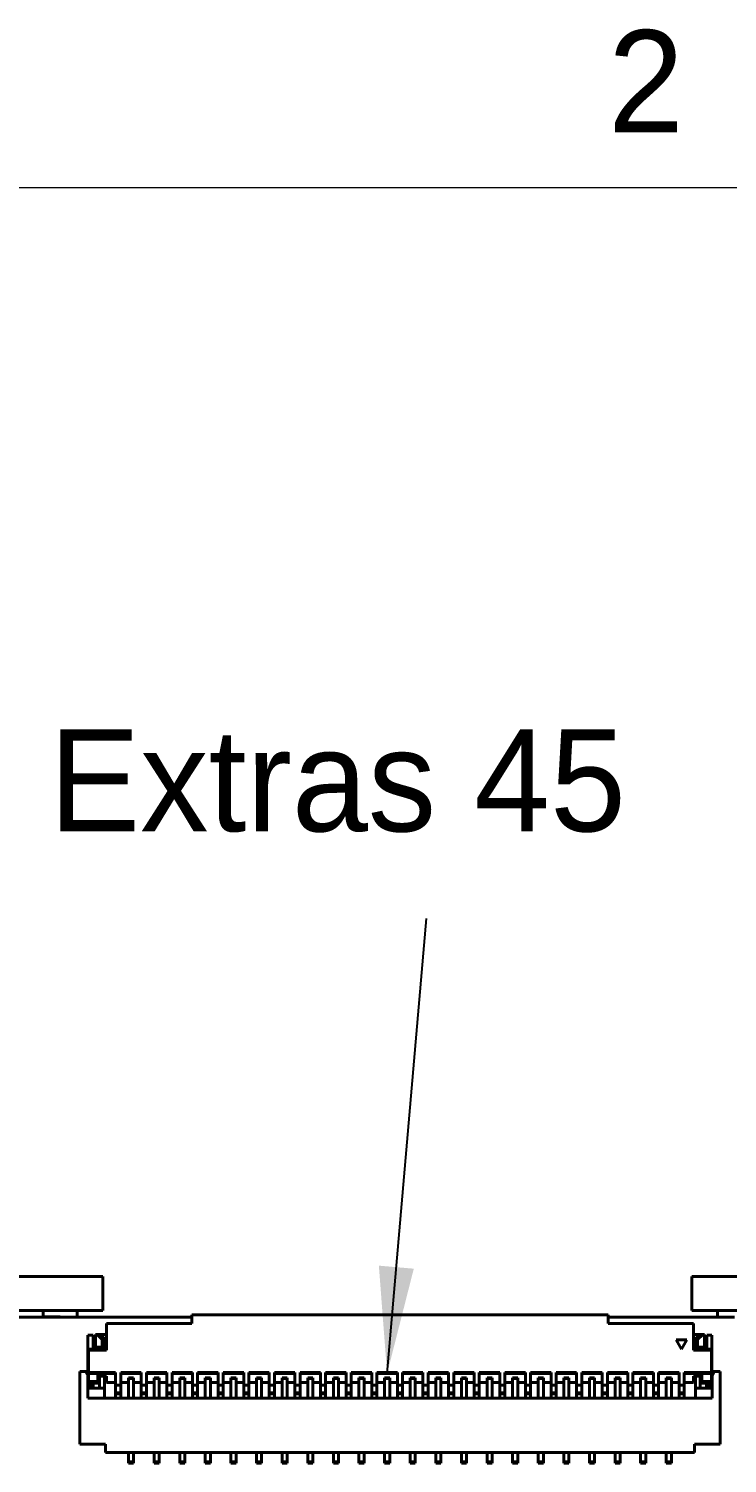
# Model space of a CAD drawing. Header units: millimetres. Extents: x 15 to 205, y 5 to 292.
# Drawn here: x 70.54 to 86.91, y 257.11 to 290.73 of the extents above; entities that cross this region are included whole.
import ezdxf

# ---------------------------------------------------------------- set-up
doc = ezdxf.new("R2010")
doc.units = ezdxf.units.MM
for name, color, linetype in [('Annotations', 7, 'Continuous'), ('Border', 7, 'Continuous'), ('Geometries', 7, 'Continuous')]:
    doc.layers.add(name, color=color, linetype=linetype)
doc.styles.add('Shapr0', font='txt', dxfattribs={"height": 2.3925})
doc.dimstyles.new('ISO-25', dxfattribs={"dimtxt": 2.5, "dimasz": 2.5, "dimexe": 1.25, "dimexo": 0.625, "dimtad": 1, "dimtxsty": 'Standard', "dimcen": 2.5, "dimadec": 0, "dimazin": 0, "dimtfac": 1, "dimtmove": 0, "dimatfit": 3, "dimfxl": 1, "dimarcsym": 0})

msp = doc.modelspace()

# ---------------------------------------------------------------- linework, layer by layer
at = {"layer": 'Border', "linetype": 'Continuous', "lineweight": 15}
msp.add_line((200, 287), (20, 287), dxfattribs=at)
at = {"layer": 'Geometries', "linetype": 'Continuous', "lineweight": 40}
for p, q in [((70.201, 261.493), (72.276, 261.493)), ((72.276, 261.493), (72.276, 260.693)), ((86.076, 261.493), (86.076, 260.693)), ((86.076, 261.493), (88.151, 261.493)), ((70.201, 260.693), (70.876, 260.693)), ((70.876, 260.693), (70.876, 260.543)), ((70.876, 260.693), (71.676, 260.693)), ((70.876, 260.543), (71.276, 260.543)), ((71.276, 260.543), (71.276, 260.535)), ((71.676, 260.535), (71.676, 260.693)), ((71.676, 260.693), (72.276, 260.693)), ((74.361, 260.59), (74.361, 260.535)), ((84.111, 260.59), (74.361, 260.59)), ((84.111, 260.59), (84.111, 260.535)), ((86.076, 260.693), (86.676, 260.693)), ((86.676, 260.693), (86.676, 260.535)), ((86.676, 260.693), (87.476, 260.693)), ((57.076, 260.535), (71.276, 260.535)), ((71.276, 260.535), (71.676, 260.535)), ((71.676, 260.535), (74.361, 260.535)), ((74.361, 260.39), (72.361, 260.39)), ((72.361, 260.133), (72.361, 260.39)), ((74.361, 260.535), (74.361, 260.39)), ((84.111, 260.535), (84.111, 260.39)), ((84.111, 260.535), (86.676, 260.535)), ((86.111, 260.39), (84.111, 260.39)), ((86.111, 260.133), (86.111, 260.39)), ((86.676, 260.535), (87.076, 260.535)), ((72.046, 260.113), (71.926, 260.113)), ((71.926, 260.113), (71.926, 259.785)), ((72.046, 260.113), (72.046, 259.785)), ((72.14, 260.133), (72.101, 260.133)), ((72.101, 260.133), (72.101, 259.833)), ((72.14, 260.133), (72.211, 260.133)), ((72.261, 260.013), (72.14, 260.133)), ((72.211, 260.133), (72.361, 260.133)), ((72.311, 260.033), (72.211, 260.133)), ((72.261, 260.013), (72.311, 260.033)), ((72.261, 260.013), (72.261, 259.833)), ((72.311, 260.033), (72.311, 259.783)), ((72.361, 259.768), (72.361, 260.133)), ((85.711, 260.008), (85.836, 259.792)), ((85.961, 260.008), (85.711, 260.008)), ((85.836, 259.792), (85.961, 260.008)), ((86.111, 260.133), (86.261, 260.133)), ((86.111, 259.768), (86.111, 260.133)), ((86.261, 260.133), (86.161, 260.033)), ((86.161, 259.783), (86.161, 260.033)), ((86.161, 260.033), (86.211, 260.013)), ((86.332, 260.133), (86.211, 260.013)), ((86.211, 259.833), (86.211, 260.013)), ((86.261, 260.133), (86.332, 260.133)), ((86.371, 260.133), (86.332, 260.133)), ((86.371, 260.133), (86.371, 259.833)), ((86.426, 259.785), (86.426, 260.113)), ((86.546, 260.113), (86.426, 260.113)), ((86.546, 259.785), (86.546, 260.113)), ((71.926, 259.757), (71.926, 259.785)), ((71.926, 259.785), (72.046, 259.785)), ((71.926, 259.757), (71.926, 259.625)), ((71.926, 259.757), (71.936, 259.757)), ((71.926, 259.597), (71.926, 259.625)), ((71.936, 259.625), (71.926, 259.625)), ((71.926, 259.597), (71.926, 259.263)), ((71.936, 259.597), (71.926, 259.597)), ((72.046, 259.768), (71.936, 259.768)), ((71.936, 259.757), (71.936, 259.768)), ((71.936, 259.625), (71.936, 259.757)), ((71.936, 259.597), (71.936, 259.625)), ((71.936, 259.243), (71.936, 259.597)), ((72.046, 259.785), (72.046, 259.768)), ((72.101, 259.768), (72.046, 259.768)), ((72.101, 259.833), (72.101, 259.768)), ((72.101, 259.833), (72.261, 259.833)), ((72.311, 259.768), (72.101, 259.768)), ((72.311, 259.783), (72.261, 259.833)), ((72.311, 259.783), (72.311, 259.768)), ((72.361, 259.768), (72.311, 259.768)), ((86.161, 259.768), (86.111, 259.768)), ((86.211, 259.833), (86.161, 259.783)), ((86.161, 259.783), (86.161, 259.768)), ((86.371, 259.768), (86.161, 259.768)), ((86.211, 259.833), (86.371, 259.833)), ((86.371, 259.833), (86.371, 259.768)), ((86.426, 259.768), (86.371, 259.768)), ((86.426, 259.768), (86.426, 259.785)), ((86.426, 259.785), (86.546, 259.785)), ((86.536, 259.768), (86.426, 259.768)), ((86.536, 259.757), (86.536, 259.768)), ((86.536, 259.757), (86.546, 259.757)), ((86.536, 259.625), (86.536, 259.757)), ((86.546, 259.625), (86.536, 259.625)), ((86.536, 259.597), (86.536, 259.625)), ((86.546, 259.597), (86.536, 259.597)), ((86.536, 259.243), (86.536, 259.597)), ((86.546, 259.785), (86.546, 259.757)), ((86.546, 259.625), (86.546, 259.757)), ((86.546, 259.625), (86.546, 259.597)), ((86.546, 259.263), (86.546, 259.597)), ((71.736, 259.263), (71.871, 259.263)), ((71.736, 259.263), (71.736, 257.563)), ((71.871, 259.263), (71.926, 259.263)), ((71.921, 259.177), (71.871, 259.263)), ((71.926, 259.263), (71.926, 259.177)), ((71.936, 259.219), (71.936, 259.243)), ((72.576, 259.242), (71.936, 259.243)), ((71.936, 259.215), (71.936, 259.219)), ((71.936, 259.219), (72.576, 259.219)), ((71.936, 259.215), (72.161, 259.215)), ((71.936, 259.031), (71.936, 259.215)), ((72.161, 259.157), (72.161, 259.215)), ((72.576, 259.219), (72.576, 259.242)), ((72.576, 259.008), (72.576, 259.219)), ((72.696, 259.219), (72.696, 259.242)), ((73.176, 259.242), (72.696, 259.242)), ((72.696, 259.008), (72.696, 259.219)), ((72.696, 259.219), (73.176, 259.219)), ((73.176, 259.219), (73.176, 259.242)), ((73.176, 259.008), (73.176, 259.219)), ((73.296, 259.219), (73.296, 259.242)), ((73.776, 259.242), (73.296, 259.242)), ((73.296, 259.219), (73.776, 259.219)), ((73.296, 259.008), (73.296, 259.219)), ((73.776, 259.219), (73.776, 259.242)), ((73.776, 259.008), (73.776, 259.219)), ((73.896, 259.219), (73.896, 259.242)), ((74.376, 259.242), (73.896, 259.242)), ((73.896, 259.219), (74.376, 259.219)), ((73.896, 259.008), (73.896, 259.219)), ((74.376, 259.219), (74.376, 259.242)), ((74.376, 259.008), (74.376, 259.219)), ((74.976, 259.242), (74.496, 259.242)), ((74.496, 259.219), (74.496, 259.242)), ((74.496, 259.219), (74.976, 259.219)), ((74.496, 259.008), (74.496, 259.219)), ((74.976, 259.219), (74.976, 259.242)), ((74.976, 259.008), (74.976, 259.219)), ((75.096, 259.219), (75.096, 259.242)), ((75.576, 259.242), (75.096, 259.242)), ((75.096, 259.008), (75.096, 259.219)), ((75.096, 259.219), (75.576, 259.219)), ((75.576, 259.219), (75.576, 259.242)), ((75.576, 259.008), (75.576, 259.219)), ((75.696, 259.219), (75.696, 259.242)), ((76.176, 259.242), (75.696, 259.242)), ((75.696, 259.219), (76.176, 259.219)), ((75.696, 259.008), (75.696, 259.219)), ((76.176, 259.219), (76.176, 259.242)), ((76.176, 259.008), (76.176, 259.219)), ((76.296, 259.219), (76.296, 259.242)), ((76.776, 259.242), (76.296, 259.242)), ((76.296, 259.219), (76.776, 259.219)), ((76.296, 259.008), (76.296, 259.219)), ((76.776, 259.219), (76.776, 259.242)), ((76.776, 259.008), (76.776, 259.219)), ((76.896, 259.219), (76.896, 259.242)), ((77.376, 259.242), (76.896, 259.242)), ((76.896, 259.219), (77.376, 259.219)), ((76.896, 259.008), (76.896, 259.219)), ((77.376, 259.219), (77.376, 259.242)), ((77.376, 259.008), (77.376, 259.219)), ((77.496, 259.219), (77.496, 259.242)), ((77.976, 259.242), (77.496, 259.242)), ((77.496, 259.219), (77.976, 259.219)), ((77.496, 259.008), (77.496, 259.219)), ((77.976, 259.219), (77.976, 259.242)), ((77.976, 259.008), (77.976, 259.219)), ((78.096, 259.219), (78.096, 259.242)), ((78.576, 259.242), (78.096, 259.242)), ((78.096, 259.219), (78.576, 259.219)), ((78.096, 259.008), (78.096, 259.219)), ((78.576, 259.219), (78.576, 259.242)), ((78.576, 259.008), (78.576, 259.219)), ((78.696, 259.219), (78.696, 259.242)), ((79.176, 259.242), (78.696, 259.242)), ((78.696, 259.219), (79.176, 259.219)), ((78.696, 259.008), (78.696, 259.219)), ((79.176, 259.219), (79.176, 259.242)), ((79.176, 259.008), (79.176, 259.219)), ((79.296, 259.219), (79.296, 259.242)), ((79.776, 259.242), (79.296, 259.242)), ((79.296, 259.219), (79.776, 259.219)), ((79.296, 259.008), (79.296, 259.219)), ((79.776, 259.219), (79.776, 259.242)), ((79.776, 259.008), (79.776, 259.219)), ((79.896, 259.219), (79.896, 259.242)), ((80.376, 259.242), (79.896, 259.242)), ((79.896, 259.219), (80.376, 259.219)), ((79.896, 259.008), (79.896, 259.219)), ((80.376, 259.219), (80.376, 259.242)), ((80.376, 259.008), (80.376, 259.219)), ((80.496, 259.219), (80.496, 259.242)), ((80.976, 259.242), (80.496, 259.242)), ((80.496, 259.219), (80.976, 259.219)), ((80.496, 259.008), (80.496, 259.219)), ((80.976, 259.219), (80.976, 259.242)), ((80.976, 259.008), (80.976, 259.219)), ((81.096, 259.219), (81.096, 259.242)), ((81.576, 259.242), (81.096, 259.242)), ((81.096, 259.219), (81.576, 259.219)), ((81.096, 259.008), (81.096, 259.219)), ((81.576, 259.219), (81.576, 259.242)), ((81.576, 259.008), (81.576, 259.219)), ((81.696, 259.219), (81.696, 259.242)), ((82.176, 259.242), (81.696, 259.242)), ((81.696, 259.219), (82.176, 259.219)), ((81.696, 259.008), (81.696, 259.219)), ((82.176, 259.219), (82.176, 259.242)), ((82.176, 259.008), (82.176, 259.219)), ((82.296, 259.219), (82.296, 259.242)), ((82.776, 259.242), (82.296, 259.242)), ((82.296, 259.008), (82.296, 259.219)), ((82.296, 259.219), (82.776, 259.219)), ((82.776, 259.219), (82.776, 259.242)), ((82.776, 259.008), (82.776, 259.219)), ((82.896, 259.219), (82.896, 259.242)), ((83.376, 259.242), (82.896, 259.242)), ((82.896, 259.219), (83.376, 259.219)), ((82.896, 259.008), (82.896, 259.219)), ((83.376, 259.219), (83.376, 259.242)), ((83.376, 259.008), (83.376, 259.219)), ((83.496, 259.219), (83.496, 259.242)), ((83.976, 259.242), (83.496, 259.242)), ((83.496, 259.008), (83.496, 259.219)), ((83.496, 259.219), (83.976, 259.219)), ((83.976, 259.219), (83.976, 259.242)), ((83.976, 259.008), (83.976, 259.219)), ((84.096, 259.219), (84.096, 259.242)), ((84.576, 259.242), (84.096, 259.242)), ((84.096, 259.219), (84.576, 259.219)), ((84.096, 259.008), (84.096, 259.219)), ((84.576, 259.219), (84.576, 259.242)), ((84.576, 259.008), (84.576, 259.219)), ((84.696, 259.219), (84.696, 259.242)), ((85.176, 259.242), (84.696, 259.242)), ((84.696, 259.219), (85.176, 259.219)), ((84.696, 259.008), (84.696, 259.219)), ((85.176, 259.219), (85.176, 259.242)), ((85.176, 259.008), (85.176, 259.219)), ((85.296, 259.219), (85.296, 259.242)), ((85.776, 259.242), (85.296, 259.242)), ((85.296, 259.219), (85.776, 259.219)), ((85.296, 259.008), (85.296, 259.219)), ((85.776, 259.219), (85.776, 259.242)), ((85.776, 259.008), (85.776, 259.219)), ((86.536, 259.243), (85.896, 259.242)), ((85.896, 259.219), (85.896, 259.242)), ((85.896, 259.219), (86.536, 259.219)), ((85.896, 259.008), (85.896, 259.219)), ((86.311, 259.157), (86.311, 259.215)), ((86.536, 259.215), (86.311, 259.215)), ((86.536, 259.219), (86.536, 259.243)), ((86.536, 259.215), (86.536, 259.219)), ((86.536, 259.031), (86.536, 259.215)), ((86.546, 259.263), (86.601, 259.263)), ((86.546, 259.177), (86.546, 259.263)), ((86.601, 259.263), (86.551, 259.177)), ((86.736, 259.263), (86.601, 259.263)), ((86.736, 259.263), (86.736, 257.563)), ((71.921, 259.177), (71.926, 259.177)), ((71.921, 258.873), (71.921, 259.177)), ((71.921, 258.873), (71.926, 258.873)), ((71.921, 258.643), (71.921, 258.873)), ((71.926, 259.177), (71.926, 259.014)), ((71.926, 258.923), (71.926, 259.014)), ((71.926, 259.014), (71.936, 259.014)), ((71.926, 258.873), (71.926, 258.923)), ((71.926, 258.923), (72.046, 258.923)), ((71.926, 258.873), (72.046, 258.873)), ((71.936, 259.014), (71.936, 259.031)), ((71.936, 259.031), (72.161, 259.031)), ((71.936, 258.988), (71.936, 259.014)), ((71.936, 258.988), (72.046, 258.988)), ((72.046, 258.988), (72.051, 258.988)), ((72.046, 258.923), (72.046, 258.988)), ((72.046, 258.873), (72.046, 258.923)), ((72.046, 258.873), (72.051, 258.873)), ((72.051, 258.873), (72.051, 258.988)), ((72.051, 258.988), (72.161, 258.988)), ((72.051, 258.873), (72.201, 258.873)), ((72.161, 259.031), (72.161, 259.157)), ((72.161, 259.157), (72.201, 259.157)), ((72.161, 258.988), (72.161, 259.031)), ((72.201, 259.157), (72.201, 258.873)), ((72.201, 259.157), (72.311, 259.157)), ((72.201, 258.873), (72.311, 258.873)), ((72.311, 259.157), (72.311, 258.873)), ((72.311, 259.157), (72.361, 259.157)), ((72.311, 258.873), (72.311, 258.643)), ((72.361, 259.008), (72.361, 259.157)), ((72.576, 259.008), (72.361, 259.008)), ((72.576, 258.946), (72.576, 259.008)), ((72.576, 258.767), (72.576, 258.946)), ((72.696, 258.946), (72.576, 258.946)), ((72.876, 259.008), (72.696, 259.008)), ((72.696, 258.946), (72.696, 259.008)), ((72.696, 258.767), (72.696, 258.946)), ((72.876, 259.099), (72.876, 259.12)), ((72.996, 259.12), (72.876, 259.12)), ((72.996, 259.099), (72.876, 259.099)), ((72.876, 259.008), (72.876, 259.099)), ((72.876, 258.643), (72.876, 259.008)), ((72.996, 259.099), (72.996, 259.12)), ((72.996, 259.008), (72.996, 259.099)), ((72.996, 258.643), (72.996, 259.008)), ((73.176, 259.008), (72.996, 259.008)), ((73.176, 258.946), (73.176, 259.008)), ((73.176, 258.767), (73.176, 258.946)), ((73.296, 258.946), (73.176, 258.946)), ((73.476, 259.008), (73.296, 259.008)), ((73.296, 258.946), (73.296, 259.008)), ((73.296, 258.767), (73.296, 258.946)), ((73.476, 259.099), (73.476, 259.12)), ((73.596, 259.12), (73.476, 259.12)), ((73.476, 259.008), (73.476, 259.099)), ((73.596, 259.099), (73.476, 259.099)), ((73.476, 258.643), (73.476, 259.008)), ((73.596, 259.099), (73.596, 259.12)), ((73.596, 259.008), (73.596, 259.099)), ((73.596, 258.643), (73.596, 259.008)), ((73.776, 259.008), (73.596, 259.008)), ((73.776, 258.946), (73.776, 259.008)), ((73.776, 258.767), (73.776, 258.946)), ((73.896, 258.946), (73.776, 258.946)), ((74.076, 259.008), (73.896, 259.008)), ((73.896, 258.946), (73.896, 259.008)), ((73.896, 258.767), (73.896, 258.946)), ((74.196, 259.12), (74.076, 259.12)), ((74.076, 259.099), (74.076, 259.12)), ((74.196, 259.099), (74.076, 259.099)), ((74.076, 259.008), (74.076, 259.099)), ((74.076, 258.643), (74.076, 259.008)), ((74.196, 259.099), (74.196, 259.12)), ((74.196, 259.008), (74.196, 259.099)), ((74.196, 258.643), (74.196, 259.008)), ((74.376, 259.008), (74.196, 259.008)), ((74.376, 258.946), (74.376, 259.008)), ((74.376, 258.767), (74.376, 258.946)), ((74.496, 258.946), (74.376, 258.946)), ((74.676, 259.008), (74.496, 259.008)), ((74.496, 258.946), (74.496, 259.008)), ((74.496, 258.767), (74.496, 258.946)), ((74.676, 259.099), (74.676, 259.12)), ((74.796, 259.12), (74.676, 259.12)), ((74.676, 259.008), (74.676, 259.099)), ((74.796, 259.099), (74.676, 259.099)), ((74.676, 258.643), (74.676, 259.008)), ((74.796, 259.099), (74.796, 259.12)), ((74.796, 259.008), (74.796, 259.099)), ((74.796, 258.643), (74.796, 259.008)), ((74.976, 259.008), (74.796, 259.008)), ((74.976, 258.946), (74.976, 259.008)), ((74.976, 258.767), (74.976, 258.946)), ((75.096, 258.946), (74.976, 258.946)), ((75.276, 259.008), (75.096, 259.008)), ((75.096, 258.946), (75.096, 259.008)), ((75.096, 258.767), (75.096, 258.946)), ((75.276, 259.099), (75.276, 259.12)), ((75.396, 259.12), (75.276, 259.12)), ((75.276, 259.008), (75.276, 259.099)), ((75.396, 259.099), (75.276, 259.099)), ((75.276, 258.643), (75.276, 259.008)), ((75.396, 259.099), (75.396, 259.12)), ((75.396, 259.008), (75.396, 259.099)), ((75.396, 258.643), (75.396, 259.008)), ((75.576, 259.008), (75.396, 259.008)), ((75.576, 258.946), (75.576, 259.008)), ((75.576, 258.767), (75.576, 258.946)), ((75.696, 258.946), (75.576, 258.946)), ((75.876, 259.008), (75.696, 259.008)), ((75.696, 258.946), (75.696, 259.008)), ((75.696, 258.767), (75.696, 258.946)), ((75.996, 259.12), (75.876, 259.12)), ((75.876, 259.099), (75.876, 259.12)), ((75.876, 259.008), (75.876, 259.099)), ((75.996, 259.099), (75.876, 259.099)), ((75.876, 258.643), (75.876, 259.008)), ((75.996, 259.099), (75.996, 259.12)), ((75.996, 259.008), (75.996, 259.099)), ((76.176, 259.008), (75.996, 259.008)), ((75.996, 258.643), (75.996, 259.008)), ((76.176, 258.946), (76.176, 259.008)), ((76.176, 258.767), (76.176, 258.946)), ((76.296, 258.946), (76.176, 258.946)), ((76.476, 259.008), (76.296, 259.008)), ((76.296, 258.946), (76.296, 259.008)), ((76.296, 258.767), (76.296, 258.946)), ((76.476, 259.099), (76.476, 259.12)), ((76.596, 259.12), (76.476, 259.12)), ((76.476, 259.008), (76.476, 259.099)), ((76.596, 259.099), (76.476, 259.099)), ((76.476, 258.643), (76.476, 259.008)), ((76.596, 259.099), (76.596, 259.12)), ((76.596, 259.008), (76.596, 259.099)), ((76.596, 258.643), (76.596, 259.008)), ((76.776, 259.008), (76.596, 259.008)), ((76.776, 258.946), (76.776, 259.008)), ((76.776, 258.767), (76.776, 258.946)), ((76.896, 258.946), (76.776, 258.946)), ((77.076, 259.008), (76.896, 259.008)), ((76.896, 258.946), (76.896, 259.008)), ((76.896, 258.767), (76.896, 258.946)), ((77.196, 259.12), (77.076, 259.12)), ((77.076, 259.099), (77.076, 259.12)), ((77.076, 259.008), (77.076, 259.099)), ((77.196, 259.099), (77.076, 259.099)), ((77.076, 258.643), (77.076, 259.008)), ((77.196, 259.099), (77.196, 259.12)), ((77.196, 259.008), (77.196, 259.099)), ((77.196, 258.643), (77.196, 259.008)), ((77.376, 259.008), (77.196, 259.008)), ((77.376, 258.946), (77.376, 259.008)), ((77.376, 258.767), (77.376, 258.946)), ((77.496, 258.946), (77.376, 258.946)), ((77.676, 259.008), (77.496, 259.008)), ((77.496, 258.946), (77.496, 259.008)), ((77.496, 258.767), (77.496, 258.946)), ((77.676, 259.099), (77.676, 259.12)), ((77.796, 259.12), (77.676, 259.12)), ((77.796, 259.099), (77.676, 259.099)), ((77.676, 259.008), (77.676, 259.099)), ((77.676, 258.643), (77.676, 259.008)), ((77.796, 259.099), (77.796, 259.12)), ((77.796, 259.008), (77.796, 259.099)), ((77.796, 258.643), (77.796, 259.008)), ((77.976, 259.008), (77.796, 259.008)), ((77.976, 258.946), (77.976, 259.008)), ((77.976, 258.767), (77.976, 258.946)), ((78.096, 258.946), (77.976, 258.946)), ((78.276, 259.008), (78.096, 259.008)), ((78.096, 258.946), (78.096, 259.008)), ((78.096, 258.767), (78.096, 258.946)), ((78.276, 259.099), (78.276, 259.12)), ((78.396, 259.12), (78.276, 259.12)), ((78.276, 259.008), (78.276, 259.099)), ((78.396, 259.099), (78.276, 259.099)), ((78.276, 258.643), (78.276, 259.008)), ((78.396, 259.099), (78.396, 259.12)), ((78.396, 259.008), (78.396, 259.099)), ((78.396, 258.643), (78.396, 259.008)), ((78.576, 259.008), (78.396, 259.008)), ((78.576, 258.946), (78.576, 259.008)), ((78.576, 258.767), (78.576, 258.946)), ((78.696, 258.946), (78.576, 258.946)), ((78.876, 259.008), (78.696, 259.008)), ((78.696, 258.946), (78.696, 259.008)), ((78.696, 258.767), (78.696, 258.946)), ((78.876, 259.099), (78.876, 259.12)), ((78.996, 259.12), (78.876, 259.12)), ((78.876, 259.008), (78.876, 259.099)), ((78.996, 259.099), (78.876, 259.099)), ((78.876, 258.643), (78.876, 259.008)), ((78.996, 259.099), (78.996, 259.12)), ((78.996, 259.008), (78.996, 259.099)), ((79.176, 259.008), (78.996, 259.008)), ((78.996, 258.643), (78.996, 259.008)), ((79.176, 258.946), (79.176, 259.008)), ((79.296, 258.946), (79.176, 258.946)), ((79.176, 258.767), (79.176, 258.946)), ((79.476, 259.008), (79.296, 259.008)), ((79.296, 258.946), (79.296, 259.008)), ((79.296, 258.767), (79.296, 258.946)), ((79.476, 259.099), (79.476, 259.12)), ((79.596, 259.12), (79.476, 259.12)), ((79.476, 259.008), (79.476, 259.099)), ((79.596, 259.099), (79.476, 259.099)), ((79.476, 258.643), (79.476, 259.008)), ((79.596, 259.099), (79.596, 259.12)), ((79.596, 259.008), (79.596, 259.099)), ((79.596, 258.643), (79.596, 259.008)), ((79.776, 259.008), (79.596, 259.008)), ((79.776, 258.946), (79.776, 259.008)), ((79.896, 258.946), (79.776, 258.946)), ((79.776, 258.767), (79.776, 258.946)), ((80.076, 259.008), (79.896, 259.008)), ((79.896, 258.946), (79.896, 259.008)), ((79.896, 258.767), (79.896, 258.946)), ((80.076, 259.099), (80.076, 259.12)), ((80.196, 259.12), (80.076, 259.12)), ((80.196, 259.099), (80.076, 259.099)), ((80.076, 259.008), (80.076, 259.099)), ((80.076, 258.643), (80.076, 259.008)), ((80.196, 259.099), (80.196, 259.12)), ((80.196, 259.008), (80.196, 259.099)), ((80.196, 258.643), (80.196, 259.008)), ((80.376, 259.008), (80.196, 259.008)), ((80.376, 258.946), (80.376, 259.008)), ((80.376, 258.767), (80.376, 258.946)), ((80.496, 258.946), (80.376, 258.946)), ((80.676, 259.008), (80.496, 259.008)), ((80.496, 258.946), (80.496, 259.008)), ((80.496, 258.767), (80.496, 258.946)), ((80.676, 259.099), (80.676, 259.12)), ((80.796, 259.12), (80.676, 259.12)), ((80.796, 259.099), (80.676, 259.099)), ((80.676, 259.008), (80.676, 259.099)), ((80.676, 258.643), (80.676, 259.008)), ((80.796, 259.099), (80.796, 259.12)), ((80.796, 259.008), (80.796, 259.099)), ((80.796, 258.643), (80.796, 259.008)), ((80.976, 259.008), (80.796, 259.008)), ((80.976, 258.946), (80.976, 259.008)), ((80.976, 258.767), (80.976, 258.946)), ((81.096, 258.946), (80.976, 258.946)), ((81.276, 259.008), (81.096, 259.008)), ((81.096, 258.946), (81.096, 259.008)), ((81.096, 258.767), (81.096, 258.946)), ((81.276, 259.099), (81.276, 259.12)), ((81.396, 259.12), (81.276, 259.12)), ((81.396, 259.099), (81.276, 259.099)), ((81.276, 259.008), (81.276, 259.099)), ((81.276, 258.643), (81.276, 259.008)), ((81.396, 259.099), (81.396, 259.12)), ((81.396, 259.008), (81.396, 259.099)), ((81.396, 258.643), (81.396, 259.008)), ((81.576, 259.008), (81.396, 259.008)), ((81.576, 258.946), (81.576, 259.008)), ((81.576, 258.767), (81.576, 258.946)), ((81.696, 258.946), (81.576, 258.946)), ((81.876, 259.008), (81.696, 259.008)), ((81.696, 258.946), (81.696, 259.008)), ((81.696, 258.767), (81.696, 258.946)), ((81.876, 259.099), (81.876, 259.12)), ((81.996, 259.12), (81.876, 259.12)), ((81.876, 259.008), (81.876, 259.099)), ((81.996, 259.099), (81.876, 259.099)), ((81.876, 258.643), (81.876, 259.008)), ((81.996, 259.099), (81.996, 259.12)), ((81.996, 259.008), (81.996, 259.099)), ((82.176, 259.008), (81.996, 259.008)), ((81.996, 258.643), (81.996, 259.008)), ((82.176, 258.946), (82.176, 259.008)), ((82.176, 258.767), (82.176, 258.946)), ((82.296, 258.946), (82.176, 258.946)), ((82.476, 259.008), (82.296, 259.008)), ((82.296, 258.946), (82.296, 259.008)), ((82.296, 258.767), (82.296, 258.946)), ((82.476, 259.099), (82.476, 259.12)), ((82.596, 259.12), (82.476, 259.12)), ((82.476, 259.008), (82.476, 259.099)), ((82.596, 259.099), (82.476, 259.099)), ((82.476, 258.643), (82.476, 259.008)), ((82.596, 259.099), (82.596, 259.12)), ((82.596, 259.008), (82.596, 259.099)), ((82.596, 258.643), (82.596, 259.008)), ((82.776, 259.008), (82.596, 259.008)), ((82.776, 258.946), (82.776, 259.008)), ((82.776, 258.767), (82.776, 258.946)), ((82.896, 258.946), (82.776, 258.946)), ((83.076, 259.008), (82.896, 259.008)), ((82.896, 258.946), (82.896, 259.008)), ((82.896, 258.767), (82.896, 258.946)), ((83.076, 259.099), (83.076, 259.12)), ((83.196, 259.12), (83.076, 259.12)), ((83.196, 259.099), (83.076, 259.099)), ((83.076, 259.008), (83.076, 259.099)), ((83.076, 258.643), (83.076, 259.008)), ((83.196, 259.099), (83.196, 259.12)), ((83.196, 259.008), (83.196, 259.099)), ((83.196, 258.643), (83.196, 259.008)), ((83.376, 259.008), (83.196, 259.008)), ((83.376, 258.946), (83.376, 259.008)), ((83.376, 258.767), (83.376, 258.946)), ((83.496, 258.946), (83.376, 258.946)), ((83.676, 259.008), (83.496, 259.008)), ((83.496, 258.946), (83.496, 259.008)), ((83.496, 258.767), (83.496, 258.946)), ((83.676, 259.099), (83.676, 259.12)), ((83.796, 259.12), (83.676, 259.12)), ((83.676, 259.008), (83.676, 259.099)), ((83.796, 259.099), (83.676, 259.099)), ((83.676, 258.643), (83.676, 259.008)), ((83.796, 259.099), (83.796, 259.12)), ((83.796, 259.008), (83.796, 259.099)), ((83.976, 259.008), (83.796, 259.008)), ((83.796, 258.643), (83.796, 259.008)), ((83.976, 258.946), (83.976, 259.008)), ((83.976, 258.767), (83.976, 258.946)), ((84.096, 258.946), (83.976, 258.946)), ((84.276, 259.008), (84.096, 259.008)), ((84.096, 258.946), (84.096, 259.008)), ((84.096, 258.767), (84.096, 258.946)), ((84.276, 259.099), (84.276, 259.12)), ((84.396, 259.12), (84.276, 259.12)), ((84.396, 259.099), (84.276, 259.099)), ((84.276, 259.008), (84.276, 259.099)), ((84.276, 258.643), (84.276, 259.008)), ((84.396, 259.099), (84.396, 259.12)), ((84.396, 259.008), (84.396, 259.099)), ((84.396, 258.643), (84.396, 259.008)), ((84.576, 259.008), (84.396, 259.008)), ((84.576, 258.946), (84.576, 259.008)), ((84.576, 258.767), (84.576, 258.946)), ((84.696, 258.946), (84.576, 258.946)), ((84.876, 259.008), (84.696, 259.008)), ((84.696, 258.946), (84.696, 259.008)), ((84.696, 258.767), (84.696, 258.946)), ((84.876, 259.099), (84.876, 259.12)), ((84.996, 259.12), (84.876, 259.12)), ((84.876, 259.008), (84.876, 259.099)), ((84.996, 259.099), (84.876, 259.099)), ((84.876, 258.643), (84.876, 259.008)), ((84.996, 259.099), (84.996, 259.12)), ((84.996, 259.008), (84.996, 259.099)), ((84.996, 258.643), (84.996, 259.008)), ((85.176, 259.008), (84.996, 259.008)), ((85.176, 258.946), (85.176, 259.008)), ((85.176, 258.767), (85.176, 258.946)), ((85.296, 258.946), (85.176, 258.946)), ((85.476, 259.008), (85.296, 259.008)), ((85.296, 258.946), (85.296, 259.008)), ((85.296, 258.767), (85.296, 258.946)), ((85.476, 259.099), (85.476, 259.12)), ((85.596, 259.12), (85.476, 259.12)), ((85.476, 259.008), (85.476, 259.099)), ((85.596, 259.099), (85.476, 259.099)), ((85.476, 258.643), (85.476, 259.008)), ((85.596, 259.099), (85.596, 259.12)), ((85.596, 259.008), (85.596, 259.099)), ((85.596, 258.643), (85.596, 259.008)), ((85.776, 259.008), (85.596, 259.008)), ((85.776, 258.946), (85.776, 259.008)), ((85.776, 258.767), (85.776, 258.946)), ((85.896, 258.946), (85.776, 258.946)), ((86.111, 259.008), (85.896, 259.008)), ((85.896, 258.946), (85.896, 259.008)), ((85.896, 258.767), (85.896, 258.946)), ((86.111, 259.008), (86.111, 259.157)), ((86.161, 259.157), (86.111, 259.157)), ((86.271, 259.157), (86.161, 259.157)), ((86.161, 259.157), (86.161, 258.873)), ((86.161, 258.873), (86.161, 258.643)), ((86.161, 258.873), (86.271, 258.873)), ((86.271, 259.157), (86.271, 258.873)), ((86.311, 259.157), (86.271, 259.157)), ((86.271, 258.873), (86.421, 258.873)), ((86.311, 259.031), (86.311, 259.157)), ((86.311, 258.988), (86.311, 259.031)), ((86.536, 259.031), (86.311, 259.031)), ((86.421, 258.988), (86.311, 258.988)), ((86.421, 258.873), (86.421, 258.988)), ((86.426, 258.988), (86.421, 258.988)), ((86.421, 258.873), (86.426, 258.873)), ((86.426, 258.923), (86.426, 258.988)), ((86.536, 258.988), (86.426, 258.988)), ((86.426, 258.873), (86.426, 258.923)), ((86.546, 258.923), (86.426, 258.923)), ((86.426, 258.873), (86.546, 258.873)), ((86.536, 259.014), (86.536, 259.031)), ((86.536, 258.988), (86.536, 259.014)), ((86.546, 259.014), (86.536, 259.014)), ((86.546, 259.177), (86.551, 259.177)), ((86.546, 259.014), (86.546, 259.177)), ((86.546, 258.923), (86.546, 259.014)), ((86.546, 258.873), (86.546, 258.923)), ((86.546, 258.873), (86.551, 258.873)), ((86.551, 258.873), (86.551, 259.177)), ((86.551, 258.643), (86.551, 258.873)), ((72.311, 258.643), (71.921, 258.643)), ((72.576, 258.643), (72.311, 258.643)), ((72.576, 258.741), (72.576, 258.767)), ((72.696, 258.767), (72.576, 258.767)), ((72.576, 258.643), (72.576, 258.741)), ((72.696, 258.741), (72.576, 258.741)), ((72.696, 258.643), (72.576, 258.643)), ((72.696, 258.741), (72.696, 258.767)), ((72.696, 258.643), (72.696, 258.741)), ((72.876, 258.643), (72.696, 258.643)), ((72.996, 258.643), (72.876, 258.643)), ((73.176, 258.643), (72.996, 258.643)), ((73.176, 258.741), (73.176, 258.767)), ((73.296, 258.767), (73.176, 258.767)), ((73.176, 258.643), (73.176, 258.741)), ((73.296, 258.741), (73.176, 258.741)), ((73.296, 258.643), (73.176, 258.643)), ((73.296, 258.741), (73.296, 258.767)), ((73.296, 258.643), (73.296, 258.741)), ((73.476, 258.643), (73.296, 258.643)), ((73.596, 258.643), (73.476, 258.643)), ((73.776, 258.643), (73.596, 258.643)), ((73.896, 258.767), (73.776, 258.767)), ((73.776, 258.741), (73.776, 258.767)), ((73.776, 258.643), (73.776, 258.741)), ((73.896, 258.741), (73.776, 258.741)), ((73.896, 258.643), (73.776, 258.643)), ((73.896, 258.741), (73.896, 258.767)), ((73.896, 258.643), (73.896, 258.741)), ((74.076, 258.643), (73.896, 258.643)), ((74.196, 258.643), (74.076, 258.643)), ((74.376, 258.643), (74.196, 258.643)), ((74.376, 258.741), (74.376, 258.767)), ((74.496, 258.767), (74.376, 258.767)), ((74.376, 258.643), (74.376, 258.741)), ((74.496, 258.741), (74.376, 258.741)), ((74.496, 258.643), (74.376, 258.643)), ((74.496, 258.741), (74.496, 258.767)), ((74.496, 258.643), (74.496, 258.741)), ((74.676, 258.643), (74.496, 258.643)), ((74.796, 258.643), (74.676, 258.643)), ((74.976, 258.643), (74.796, 258.643)), ((74.976, 258.741), (74.976, 258.767)), ((75.096, 258.767), (74.976, 258.767)), ((74.976, 258.643), (74.976, 258.741)), ((75.096, 258.741), (74.976, 258.741)), ((75.096, 258.643), (74.976, 258.643)), ((75.096, 258.741), (75.096, 258.767)), ((75.096, 258.643), (75.096, 258.741)), ((75.276, 258.643), (75.096, 258.643)), ((75.396, 258.643), (75.276, 258.643)), ((75.576, 258.643), (75.396, 258.643)), ((75.696, 258.767), (75.576, 258.767)), ((75.576, 258.741), (75.576, 258.767)), ((75.576, 258.643), (75.576, 258.741)), ((75.696, 258.741), (75.576, 258.741)), ((75.696, 258.643), (75.576, 258.643)), ((75.696, 258.741), (75.696, 258.767)), ((75.696, 258.643), (75.696, 258.741)), ((75.876, 258.643), (75.696, 258.643)), ((75.996, 258.643), (75.876, 258.643)), ((76.176, 258.643), (75.996, 258.643)), ((76.176, 258.741), (76.176, 258.767)), ((76.296, 258.767), (76.176, 258.767)), ((76.176, 258.643), (76.176, 258.741)), ((76.296, 258.741), (76.176, 258.741)), ((76.296, 258.643), (76.176, 258.643)), ((76.296, 258.741), (76.296, 258.767)), ((76.296, 258.643), (76.296, 258.741)), ((76.476, 258.643), (76.296, 258.643)), ((76.596, 258.643), (76.476, 258.643)), ((76.776, 258.643), (76.596, 258.643)), ((76.776, 258.741), (76.776, 258.767)), ((76.896, 258.767), (76.776, 258.767)), ((76.896, 258.741), (76.776, 258.741)), ((76.776, 258.643), (76.776, 258.741)), ((76.896, 258.643), (76.776, 258.643)), ((76.896, 258.741), (76.896, 258.767)), ((76.896, 258.643), (76.896, 258.741)), ((77.076, 258.643), (76.896, 258.643)), ((77.196, 258.643), (77.076, 258.643)), ((77.376, 258.643), (77.196, 258.643)), ((77.376, 258.741), (77.376, 258.767)), ((77.496, 258.767), (77.376, 258.767)), ((77.376, 258.643), (77.376, 258.741)), ((77.496, 258.741), (77.376, 258.741)), ((77.496, 258.643), (77.376, 258.643)), ((77.496, 258.741), (77.496, 258.767)), ((77.496, 258.643), (77.496, 258.741)), ((77.676, 258.643), (77.496, 258.643)), ((77.796, 258.643), (77.676, 258.643)), ((77.976, 258.643), (77.796, 258.643)), ((77.976, 258.741), (77.976, 258.767)), ((78.096, 258.767), (77.976, 258.767)), ((77.976, 258.643), (77.976, 258.741)), ((78.096, 258.741), (77.976, 258.741)), ((78.096, 258.643), (77.976, 258.643)), ((78.096, 258.741), (78.096, 258.767)), ((78.096, 258.643), (78.096, 258.741)), ((78.276, 258.643), (78.096, 258.643)), ((78.396, 258.643), (78.276, 258.643)), ((78.576, 258.643), (78.396, 258.643)), ((78.576, 258.741), (78.576, 258.767)), ((78.696, 258.767), (78.576, 258.767)), ((78.576, 258.643), (78.576, 258.741)), ((78.696, 258.741), (78.576, 258.741)), ((78.696, 258.643), (78.576, 258.643)), ((78.696, 258.741), (78.696, 258.767)), ((78.696, 258.643), (78.696, 258.741)), ((78.876, 258.643), (78.696, 258.643)), ((78.996, 258.643), (78.876, 258.643)), ((79.176, 258.643), (78.996, 258.643)), ((79.176, 258.741), (79.176, 258.767)), ((79.296, 258.767), (79.176, 258.767)), ((79.176, 258.643), (79.176, 258.741)), ((79.296, 258.741), (79.176, 258.741)), ((79.296, 258.643), (79.176, 258.643)), ((79.296, 258.741), (79.296, 258.767)), ((79.296, 258.643), (79.296, 258.741)), ((79.476, 258.643), (79.296, 258.643)), ((79.596, 258.643), (79.476, 258.643)), ((79.776, 258.643), (79.596, 258.643)), ((79.776, 258.741), (79.776, 258.767)), ((79.896, 258.767), (79.776, 258.767)), ((79.776, 258.643), (79.776, 258.741)), ((79.896, 258.741), (79.776, 258.741)), ((79.896, 258.643), (79.776, 258.643)), ((79.896, 258.741), (79.896, 258.767)), ((79.896, 258.643), (79.896, 258.741)), ((80.076, 258.643), (79.896, 258.643)), ((80.196, 258.643), (80.076, 258.643)), ((80.376, 258.643), (80.196, 258.643)), ((80.376, 258.741), (80.376, 258.767)), ((80.496, 258.767), (80.376, 258.767)), ((80.496, 258.741), (80.376, 258.741)), ((80.376, 258.643), (80.376, 258.741)), ((80.496, 258.643), (80.376, 258.643)), ((80.496, 258.741), (80.496, 258.767)), ((80.496, 258.643), (80.496, 258.741)), ((80.676, 258.643), (80.496, 258.643)), ((80.796, 258.643), (80.676, 258.643)), ((80.976, 258.643), (80.796, 258.643)), ((80.976, 258.741), (80.976, 258.767)), ((81.096, 258.767), (80.976, 258.767)), ((81.096, 258.741), (80.976, 258.741)), ((80.976, 258.643), (80.976, 258.741)), ((81.096, 258.643), (80.976, 258.643)), ((81.096, 258.741), (81.096, 258.767)), ((81.096, 258.643), (81.096, 258.741)), ((81.276, 258.643), (81.096, 258.643)), ((81.396, 258.643), (81.276, 258.643)), ((81.576, 258.643), (81.396, 258.643)), ((81.576, 258.741), (81.576, 258.767)), ((81.696, 258.767), (81.576, 258.767)), ((81.576, 258.643), (81.576, 258.741)), ((81.696, 258.741), (81.576, 258.741)), ((81.696, 258.643), (81.576, 258.643)), ((81.696, 258.741), (81.696, 258.767)), ((81.696, 258.643), (81.696, 258.741)), ((81.876, 258.643), (81.696, 258.643)), ((81.996, 258.643), (81.876, 258.643)), ((82.176, 258.643), (81.996, 258.643)), ((82.176, 258.741), (82.176, 258.767)), ((82.296, 258.767), (82.176, 258.767)), ((82.176, 258.643), (82.176, 258.741)), ((82.296, 258.741), (82.176, 258.741)), ((82.296, 258.643), (82.176, 258.643)), ((82.296, 258.741), (82.296, 258.767)), ((82.296, 258.643), (82.296, 258.741)), ((82.476, 258.643), (82.296, 258.643)), ((82.596, 258.643), (82.476, 258.643)), ((82.776, 258.643), (82.596, 258.643)), ((82.776, 258.741), (82.776, 258.767)), ((82.896, 258.767), (82.776, 258.767)), ((82.776, 258.643), (82.776, 258.741)), ((82.896, 258.741), (82.776, 258.741)), ((82.896, 258.643), (82.776, 258.643)), ((82.896, 258.741), (82.896, 258.767)), ((82.896, 258.643), (82.896, 258.741)), ((83.076, 258.643), (82.896, 258.643)), ((83.196, 258.643), (83.076, 258.643)), ((83.376, 258.643), (83.196, 258.643)), ((83.376, 258.741), (83.376, 258.767)), ((83.496, 258.767), (83.376, 258.767)), ((83.376, 258.643), (83.376, 258.741)), ((83.496, 258.741), (83.376, 258.741)), ((83.496, 258.643), (83.376, 258.643)), ((83.496, 258.741), (83.496, 258.767)), ((83.496, 258.643), (83.496, 258.741)), ((83.676, 258.643), (83.496, 258.643)), ((83.796, 258.643), (83.676, 258.643)), ((83.976, 258.643), (83.796, 258.643)), ((84.096, 258.767), (83.976, 258.767)), ((83.976, 258.741), (83.976, 258.767)), ((83.976, 258.643), (83.976, 258.741)), ((84.096, 258.741), (83.976, 258.741)), ((84.096, 258.643), (83.976, 258.643)), ((84.096, 258.741), (84.096, 258.767)), ((84.096, 258.643), (84.096, 258.741)), ((84.276, 258.643), (84.096, 258.643)), ((84.396, 258.643), (84.276, 258.643)), ((84.576, 258.643), (84.396, 258.643)), ((84.576, 258.741), (84.576, 258.767)), ((84.696, 258.767), (84.576, 258.767)), ((84.696, 258.741), (84.576, 258.741)), ((84.576, 258.643), (84.576, 258.741)), ((84.696, 258.643), (84.576, 258.643)), ((84.696, 258.741), (84.696, 258.767)), ((84.696, 258.643), (84.696, 258.741)), ((84.876, 258.643), (84.696, 258.643)), ((84.996, 258.643), (84.876, 258.643)), ((85.176, 258.643), (84.996, 258.643)), ((85.296, 258.767), (85.176, 258.767)), ((85.176, 258.741), (85.176, 258.767)), ((85.176, 258.643), (85.176, 258.741)), ((85.296, 258.741), (85.176, 258.741)), ((85.296, 258.643), (85.176, 258.643)), ((85.296, 258.741), (85.296, 258.767)), ((85.296, 258.643), (85.296, 258.741)), ((85.476, 258.643), (85.296, 258.643)), ((85.596, 258.643), (85.476, 258.643)), ((85.776, 258.643), (85.596, 258.643)), ((85.776, 258.741), (85.776, 258.767)), ((85.896, 258.767), (85.776, 258.767)), ((85.776, 258.643), (85.776, 258.741)), ((85.896, 258.741), (85.776, 258.741)), ((85.896, 258.643), (85.776, 258.643)), ((85.896, 258.741), (85.896, 258.767)), ((85.896, 258.643), (85.896, 258.741)), ((86.161, 258.643), (85.896, 258.643)), ((86.551, 258.643), (86.161, 258.643)), ((71.736, 257.563), (72.336, 257.563)), ((72.336, 257.363), (72.336, 257.563)), ((86.136, 257.363), (86.136, 257.563)), ((86.736, 257.563), (86.136, 257.563)), ((72.336, 257.363), (72.876, 257.363)), ((72.876, 257.146), (72.876, 257.363)), ((72.876, 257.363), (72.996, 257.363)), ((72.996, 257.146), (72.996, 257.363)), ((72.996, 257.363), (73.476, 257.363)), ((73.476, 257.146), (73.476, 257.363)), ((73.476, 257.363), (73.596, 257.363)), ((73.596, 257.146), (73.596, 257.363)), ((73.596, 257.363), (74.076, 257.363)), ((74.076, 257.146), (74.076, 257.363)), ((74.076, 257.363), (74.196, 257.363)), ((74.196, 257.146), (74.196, 257.363)), ((74.196, 257.363), (74.676, 257.363)), ((74.676, 257.146), (74.676, 257.363)), ((74.676, 257.363), (74.796, 257.363)), ((74.796, 257.146), (74.796, 257.363)), ((74.796, 257.363), (75.276, 257.363)), ((75.276, 257.146), (75.276, 257.363)), ((75.276, 257.363), (75.396, 257.363)), ((75.396, 257.146), (75.396, 257.363)), ((75.396, 257.363), (75.876, 257.363)), ((75.876, 257.146), (75.876, 257.363)), ((75.876, 257.363), (75.996, 257.363)), ((75.996, 257.146), (75.996, 257.363)), ((75.996, 257.363), (76.476, 257.363)), ((76.476, 257.146), (76.476, 257.363)), ((76.476, 257.363), (76.596, 257.363)), ((76.596, 257.146), (76.596, 257.363)), ((76.596, 257.363), (77.076, 257.363)), ((77.076, 257.146), (77.076, 257.363)), ((77.076, 257.363), (77.196, 257.363)), ((77.196, 257.146), (77.196, 257.363)), ((77.196, 257.363), (77.676, 257.363)), ((77.676, 257.146), (77.676, 257.363)), ((77.676, 257.363), (77.796, 257.363)), ((77.796, 257.363), (78.276, 257.363)), ((77.796, 257.146), (77.796, 257.363)), ((78.276, 257.146), (78.276, 257.363)), ((78.276, 257.363), (78.396, 257.363)), ((78.396, 257.146), (78.396, 257.363)), ((78.396, 257.363), (78.876, 257.363)), ((78.876, 257.363), (78.996, 257.363)), ((78.876, 257.146), (78.876, 257.363)), ((78.996, 257.146), (78.996, 257.363)), ((78.996, 257.363), (79.476, 257.363)), ((79.476, 257.146), (79.476, 257.363)), ((79.476, 257.363), (79.596, 257.363)), ((79.596, 257.146), (79.596, 257.363)), ((79.596, 257.363), (80.076, 257.363)), ((80.076, 257.146), (80.076, 257.363)), ((80.076, 257.363), (80.196, 257.363)), ((80.196, 257.146), (80.196, 257.363)), ((80.196, 257.363), (80.676, 257.363)), ((80.676, 257.146), (80.676, 257.363)), ((80.676, 257.363), (80.796, 257.363)), ((80.796, 257.146), (80.796, 257.363)), ((80.796, 257.363), (81.276, 257.363)), ((81.276, 257.146), (81.276, 257.363)), ((81.276, 257.363), (81.396, 257.363)), ((81.396, 257.146), (81.396, 257.363)), ((81.396, 257.363), (81.876, 257.363)), ((81.876, 257.146), (81.876, 257.363)), ((81.876, 257.363), (81.996, 257.363)), ((81.996, 257.146), (81.996, 257.363)), ((81.996, 257.363), (82.476, 257.363)), ((82.476, 257.363), (82.596, 257.363)), ((82.476, 257.146), (82.476, 257.363)), ((82.596, 257.146), (82.596, 257.363)), ((82.596, 257.363), (83.076, 257.363)), ((83.076, 257.146), (83.076, 257.363)), ((83.076, 257.363), (83.196, 257.363)), ((83.196, 257.146), (83.196, 257.363)), ((83.196, 257.363), (83.676, 257.363)), ((83.676, 257.146), (83.676, 257.363)), ((83.676, 257.363), (83.796, 257.363)), ((83.796, 257.146), (83.796, 257.363)), ((83.796, 257.363), (84.276, 257.363)), ((84.276, 257.146), (84.276, 257.363)), ((84.276, 257.363), (84.396, 257.363)), ((84.396, 257.146), (84.396, 257.363)), ((84.396, 257.363), (84.876, 257.363)), ((84.876, 257.146), (84.876, 257.363)), ((84.876, 257.363), (84.996, 257.363)), ((84.996, 257.146), (84.996, 257.363)), ((84.996, 257.363), (85.476, 257.363)), ((85.476, 257.146), (85.476, 257.363)), ((85.476, 257.363), (85.596, 257.363)), ((85.596, 257.146), (85.596, 257.363)), ((85.596, 257.363), (86.136, 257.363)), ((72.876, 257.114), (72.876, 257.146)), ((72.996, 257.146), (72.876, 257.146)), ((72.996, 257.114), (72.876, 257.114)), ((72.996, 257.114), (72.996, 257.146)), ((73.476, 257.114), (73.476, 257.146)), ((73.596, 257.146), (73.476, 257.146)), ((73.596, 257.114), (73.476, 257.114)), ((73.596, 257.114), (73.596, 257.146)), ((74.196, 257.146), (74.076, 257.146)), ((74.076, 257.114), (74.076, 257.146)), ((74.196, 257.114), (74.076, 257.114)), ((74.196, 257.114), (74.196, 257.146)), ((74.676, 257.114), (74.676, 257.146)), ((74.796, 257.146), (74.676, 257.146)), ((74.796, 257.114), (74.676, 257.114)), ((74.796, 257.114), (74.796, 257.146)), ((75.276, 257.114), (75.276, 257.146)), ((75.396, 257.146), (75.276, 257.146)), ((75.396, 257.114), (75.276, 257.114)), ((75.396, 257.114), (75.396, 257.146)), ((75.876, 257.114), (75.876, 257.146)), ((75.996, 257.146), (75.876, 257.146)), ((75.996, 257.114), (75.876, 257.114)), ((75.996, 257.114), (75.996, 257.146)), ((76.476, 257.114), (76.476, 257.146)), ((76.596, 257.146), (76.476, 257.146)), ((76.596, 257.114), (76.476, 257.114)), ((76.596, 257.114), (76.596, 257.146)), ((77.076, 257.114), (77.076, 257.146)), ((77.196, 257.146), (77.076, 257.146)), ((77.196, 257.114), (77.076, 257.114)), ((77.196, 257.114), (77.196, 257.146)), ((77.676, 257.114), (77.676, 257.146)), ((77.796, 257.146), (77.676, 257.146)), ((77.796, 257.114), (77.676, 257.114)), ((77.796, 257.114), (77.796, 257.146)), ((78.276, 257.114), (78.276, 257.146)), ((78.396, 257.146), (78.276, 257.146)), ((78.396, 257.114), (78.276, 257.114)), ((78.396, 257.114), (78.396, 257.146)), ((78.876, 257.114), (78.876, 257.146)), ((78.996, 257.146), (78.876, 257.146)), ((78.996, 257.114), (78.876, 257.114)), ((78.996, 257.114), (78.996, 257.146)), ((79.476, 257.114), (79.476, 257.146)), ((79.596, 257.146), (79.476, 257.146)), ((79.596, 257.114), (79.476, 257.114)), ((79.596, 257.114), (79.596, 257.146)), ((80.076, 257.114), (80.076, 257.146)), ((80.196, 257.146), (80.076, 257.146)), ((80.196, 257.114), (80.076, 257.114)), ((80.196, 257.114), (80.196, 257.146)), ((80.676, 257.114), (80.676, 257.146)), ((80.796, 257.146), (80.676, 257.146)), ((80.796, 257.114), (80.676, 257.114)), ((80.796, 257.114), (80.796, 257.146)), ((81.276, 257.114), (81.276, 257.146)), ((81.396, 257.146), (81.276, 257.146)), ((81.396, 257.114), (81.276, 257.114)), ((81.396, 257.114), (81.396, 257.146)), ((81.996, 257.146), (81.876, 257.146)), ((81.876, 257.114), (81.876, 257.146)), ((81.996, 257.114), (81.876, 257.114)), ((81.996, 257.114), (81.996, 257.146)), ((82.476, 257.114), (82.476, 257.146)), ((82.596, 257.146), (82.476, 257.146)), ((82.596, 257.114), (82.476, 257.114)), ((82.596, 257.114), (82.596, 257.146)), ((83.076, 257.114), (83.076, 257.146)), ((83.196, 257.146), (83.076, 257.146)), ((83.196, 257.114), (83.076, 257.114)), ((83.196, 257.114), (83.196, 257.146)), ((83.676, 257.114), (83.676, 257.146)), ((83.796, 257.146), (83.676, 257.146)), ((83.796, 257.114), (83.676, 257.114)), ((83.796, 257.114), (83.796, 257.146)), ((84.276, 257.114), (84.276, 257.146)), ((84.396, 257.146), (84.276, 257.146)), ((84.396, 257.114), (84.276, 257.114)), ((84.396, 257.114), (84.396, 257.146)), ((84.876, 257.114), (84.876, 257.146)), ((84.996, 257.146), (84.876, 257.146)), ((84.996, 257.114), (84.876, 257.114)), ((84.996, 257.114), (84.996, 257.146)), ((85.476, 257.114), (85.476, 257.146)), ((85.596, 257.146), (85.476, 257.146)), ((85.596, 257.114), (85.476, 257.114)), ((85.596, 257.114), (85.596, 257.146))]:
    msp.add_line(p, q, dxfattribs=at)

# ---------------------------------------------------------------- texts
at = {"layer": 'Annotations', "linetype": 'Continuous', "lineweight": 15, "insert": (71.017, 273.102), "char_height": 1.79438, "width": 84.66672, "attachment_point": 4}
msp.add_mtext('{\\fSF-Mono-Regular-Extended.ttf|b0|i0|c0|p0;\\H1.333333x;Extras 45 }', dxfattribs=at)
at = {"layer": 'Border', "linetype": 'Continuous', "lineweight": 15, "insert": (85, 288.304), "char_height": 2.393, "width": 2.3925, "attachment_point": 8, "style": 'Shapr0'}
msp.add_mtext('2', dxfattribs=at)

# ---------------------------------------------------------------- leaders
at = {"layer": 'Annotations', "linetype": 'Continuous', "lineweight": 15}
msp.add_leader([(78.936, 259.219), (79.859, 269.882)], dimstyle='ISO-25', dxfattribs=at)

doc.saveas('drawing.dxf')
